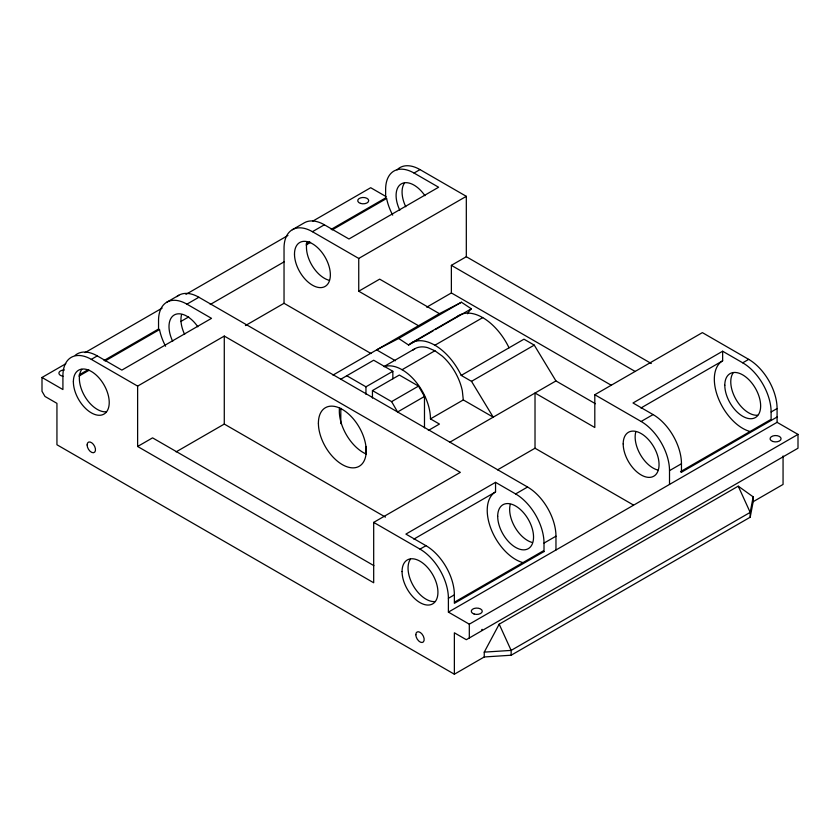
<?xml version="1.0" encoding="UTF-8"?>
<svg xmlns="http://www.w3.org/2000/svg" width="840" height="840" viewBox="0 0 840 840"><rect width="100%" height="100%" fill="white"/><g stroke="black" fill="none" stroke-linecap="round" stroke-linejoin="round"><path stroke-width="1.26" d="M484.25 656.964L484.25 652.124L499.191 624.183L738.234 486.161L753.175 496.86L750.194 512.389L750.194 517.22L511.14 655.231L484.25 656.964L454.367 674.216L56.941 444.759L56.941 403.358L44.993 396.459L42 391.282L42 377.475L65.803 363.741M750.194 517.22L753.175 501.69L753.175 496.86M166.856 302.169L178.804 295.27M292.352 229.709L304.311 222.81A40.142 23.174 60 0 1 324.377 224.794L348.968 238.991L438.606 187.236L414.026 173.04A40.142 23.174 60 0 0 385.633 189.43L385.633 197.915L331.17 229.362M85.071 352.611L162.141 308.112M185.945 294.368L287.952 235.473M312.889 221.078L370.692 187.709L386.106 196.602M42 377.475L62.916 389.55L62.916 375.753A40.142 23.174 60 0 1 91.308 359.363L97.283 355.908L121.863 370.104L211.512 318.35L186.921 304.154A40.142 23.174 60 0 0 158.54 320.544L158.54 329.028L104.066 360.476M186.921 304.154L198.881 297.255L527.572 487.022A40.142 23.174 60 0 1 555.965 536.193L555.965 550M371.038 353.535L284.036 303.293L284.036 248.084A40.142 23.174 60 0 1 312.428 231.693L324.377 224.794M414.026 173.04L420 169.596L466.316 196.329L466.316 256.715L651.304 363.52M79.107 374.892L88.179 369.653M306.201 243.779L309.614 241.815M78.939 376.1L89.156 370.209M105.042 361.032L159.506 329.584A40.142 23.174 60 0 0 165.585 346.238M306.033 244.986L310.58 242.372M332.136 229.918L386.6 198.471A40.142 23.174 60 0 0 392.69 215.124M180.705 321.552L188.654 316.953M210.231 304.5L284.036 261.891M137.624 386.106L224.28 336.074L460.341 472.364L373.685 522.396L373.685 582.771L137.624 446.481L137.624 386.106L91.308 359.363M312.428 231.693L358.743 258.437L466.316 196.329M245.438 325.584L284.036 303.293M358.743 258.437L358.743 291.218L379.669 279.143L439.404 313.656L461.433 302.232L471.345 308.794A46.904 27.079 60 0 0 467.596 313.761M137.624 446.481L152.565 437.861L373.874 565.635M426.731 307.178L451.374 292.94L451.374 265.346L466.316 256.715M176.096 451.878L224.28 424.064L385.434 517.104M332.955 375.102L439.404 313.656M395.451 360.749L376.625 349.87L398.685 338.468L461.433 302.232M340.809 379.207L373.685 360.224L392.847 371.291L392.847 378.798M411.453 342.909L459.27 315.305M398.685 338.468L408.597 345.03L433.062 330.907M435.278 329.616L456.404 317.425A46.904 27.079 60 0 1 509.04 347.802M457.475 316.806L471.345 308.794M384.258 366.419L414.834 348.768M434.91 345.23L482.727 317.625M346.794 375.753L365.957 386.82L392.847 371.291M402.066 369.716L434.91 350.753L442.26 356.108A40.142 23.174 60 0 1 462.336 390.883L463.302 399.924L493.217 417.175L471.503 381.339L461.223 375.406A46.904 27.079 60 0 0 408.597 345.03M372.445 398.076L372.445 390.569L399.346 375.039L418.509 386.106L424.483 396.459L424.483 427.844M372.445 390.569L391.608 401.625L418.509 386.106M424.483 396.459L397.593 411.978L391.608 401.625M461.223 375.406L523.981 339.181L534.25 345.114L555.944 380.94L595.413 403.715M471.503 381.339L534.25 345.114M384.206 366.702A40.142 23.174 60 0 1 414.288 379.964A40.142 23.174 60 0 1 430.458 418.887L463.302 399.924M428.327 430.469L439.425 424.053L430.458 418.887M449.505 442.397L555.944 380.94M497.553 469.854L535.017 448.224L535.017 393.015L594.804 427.507L594.804 394.727L702.376 332.619L748.692 359.363A40.142 23.174 60 0 1 777.084 408.534L777.084 422.331L448.392 612.108L448.392 598.3A40.142 23.174 60 0 0 420 549.129L373.685 522.396M495.548 482.339L405.899 534.093L425.975 545.685A40.142 23.174 60 0 1 454.367 594.856L454.367 603.33L544.005 551.575L544.005 543.091A40.142 23.174 60 0 0 515.624 493.931L495.548 482.339L495.548 491.935A40.142 23.174 60 0 0 491.032 528.906A40.142 23.174 60 0 0 522.963 562.611M722.642 351.225L633.003 402.98L653.079 414.572A40.142 23.174 60 0 1 681.461 463.733L681.461 472.217L680.495 471.66L770.144 419.906L771.11 420.462L771.11 411.978A40.142 23.174 60 0 0 742.718 362.817L722.642 351.225L722.642 360.822A40.142 23.174 60 0 0 718.137 397.793A40.142 23.174 60 0 0 750.068 431.498M413.847 539.112L495.548 491.935M640.941 407.999L722.642 360.822M420 549.129L425.975 545.685M515.624 493.931L527.572 487.022M594.804 394.727L641.12 421.47L653.079 414.572M742.718 362.817L748.692 359.363M448.392 598.3L454.367 594.856M544.005 543.091L555.965 536.193M669.512 484.439L669.512 470.642L681.461 463.733M771.11 411.978L777.084 408.534M454.534 602.123L543.039 551.019L544.005 551.575M681.461 472.217L777.084 417.018M448.392 612.108L469.308 624.183L798 434.406L798 448.214L466.316 639.702L454.367 632.803L454.367 674.216M753.175 501.69L783.058 484.439L783.058 455.973M484.25 652.124L511.14 650.401L750.194 512.389L738.234 486.161M434.91 350.753L427.56 347.624A40.142 23.174 60 0 0 412.85 350.165M777.084 422.331L798 434.406M385.633 197.915L386.6 198.471M451.374 265.346L635.229 371.49M451.374 292.94L611.394 385.329M358.743 291.218L418.488 325.731M535.017 448.224L633.35 504.977M158.54 329.028L159.506 329.584M499.191 624.183L511.14 650.401L511.14 655.231M469.308 624.183L469.308 637.98M365.957 386.82L365.957 394.328M365.957 446.471L365.957 454.199M340.809 409.28L340.809 423.665M224.28 336.074L224.28 424.064M176.82 296.667A40.142 23.174 60 0 1 198.881 297.255M75.222 355.32A40.142 23.174 60 0 1 97.283 355.908M641.12 421.47A40.142 23.174 60 0 1 669.512 470.642M106.249 411.8A25.357 14.637 60 0 1 84.599 396.007A25.357 14.637 60 0 1 81.753 369.38M434.942 601.566A25.357 14.637 60 0 1 413.301 585.784A25.357 14.637 60 0 1 410.445 559.146M532.214 542.482A25.357 14.637 60 0 1 510.258 504.452M757.659 415.244A25.357 14.637 60 0 1 736.019 399.462A25.357 14.637 60 0 1 733.173 372.824M657.72 470.022A25.357 14.637 60 0 1 635.754 431.991M172.704 341.324A25.357 14.637 60 0 1 174.248 314.979A25.357 14.637 60 0 1 197.841 326.812M405.772 206.766A25.357 14.637 60 0 1 404.471 183.057M397.036 169.848A40.142 23.174 60 0 1 420 169.596M399.798 210.21A25.357 14.637 60 0 1 401.342 183.866A25.357 14.637 60 0 1 424.935 195.699M329.018 280.256A25.357 14.637 60 0 1 307.062 242.225M184.653 334.425A25.357 14.637 60 0 1 181.555 314.675M482.076 629.317A5.492 3.171 0 0 1 481.53 630.084M62.99 376.226A5.492 3.171 0 0 1 58.968 372.75A5.492 3.171 0 0 1 64.407 369.989M366.345 454.094A33.81 19.52 60 0 1 339.528 407.631M341.26 409.531A5.912 3.413 -60 0 1 341.114 408.356M73.374 381.791A25.357 14.637 60 0 0 100.264 415.244A25.357 14.637 60 0 0 100.264 379.386A25.357 14.637 60 0 0 73.374 381.791M402.066 571.557A25.357 14.637 60 0 0 428.967 605.021A25.357 14.637 60 0 0 428.967 569.163A25.357 14.637 60 0 0 402.066 571.557M497.69 516.359A25.357 14.637 60 0 0 524.58 549.812A25.357 14.637 60 0 0 524.58 513.954A25.357 14.637 60 0 0 497.69 516.359M724.794 385.245A25.357 14.637 60 0 0 751.685 418.698A25.357 14.637 60 0 0 751.685 382.841A25.357 14.637 60 0 0 724.794 385.245M623.196 443.898A25.357 14.637 60 0 0 650.087 477.351A25.357 14.637 60 0 0 650.087 441.494A25.357 14.637 60 0 0 623.196 443.898M294.494 254.121A25.357 14.637 60 0 0 321.394 287.584A25.357 14.637 60 0 0 321.394 251.727A25.357 14.637 60 0 0 294.494 254.121M474.033 613.988A5.492 3.171 0 0 0 482.265 611.236A5.492 3.171 0 0 0 474.033 608.496A5.492 3.171 0 0 0 474.033 613.988M772.842 441.473A5.492 3.171 0 0 0 781.085 438.721A5.492 3.171 0 0 0 772.842 435.971A5.492 3.171 0 0 0 772.842 441.473M360.476 203.396A5.492 3.171 0 0 0 368.718 200.645A5.492 3.171 0 0 0 360.476 197.904A5.492 3.171 0 0 0 360.476 203.396M318.402 423.192A33.81 19.52 60 0 0 354.26 467.806A33.81 19.52 60 0 0 354.26 419.99A33.81 19.52 60 0 0 318.402 423.192M87.118 444.938A5.912 3.413 60 0 0 93.398 452.739A5.912 3.413 60 0 0 93.398 444.37A5.912 3.413 60 0 0 87.118 444.938M415.821 634.704A5.912 3.413 60 0 0 422.09 642.505A5.912 3.413 60 0 0 422.09 634.148A5.912 3.413 60 0 0 415.821 634.704"/></g></svg>
